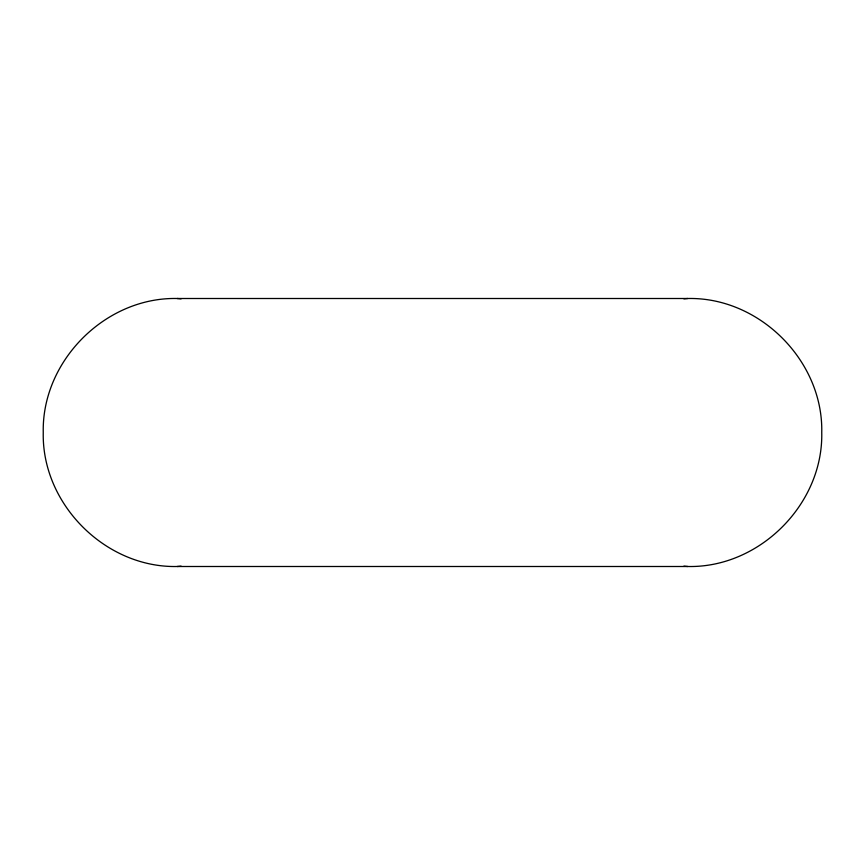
<?xml version="1.0" encoding="UTF-8"?>
<svg xmlns="http://www.w3.org/2000/svg" width="865" height="865" viewBox="0 0 865 865"><rect width="100%" height="100%" fill="white"/><g stroke="black" fill="none" stroke-linecap="round" stroke-linejoin="round"><path stroke-width="1.3" d="M177.249 298.501C105.584 296.9 41.661 360.824 43.25 432.5C41.661 504.176 105.584 568.1 177.249 566.499L687.751 566.499C759.416 568.1 823.339 504.176 821.75 432.5C823.339 360.824 759.416 296.9 687.751 298.501L177.249 298.501L181.109 298.847M683.891 298.847L687.751 298.501M177.249 566.499L181.109 566.153M683.891 566.153L687.751 566.499"/></g></svg>
